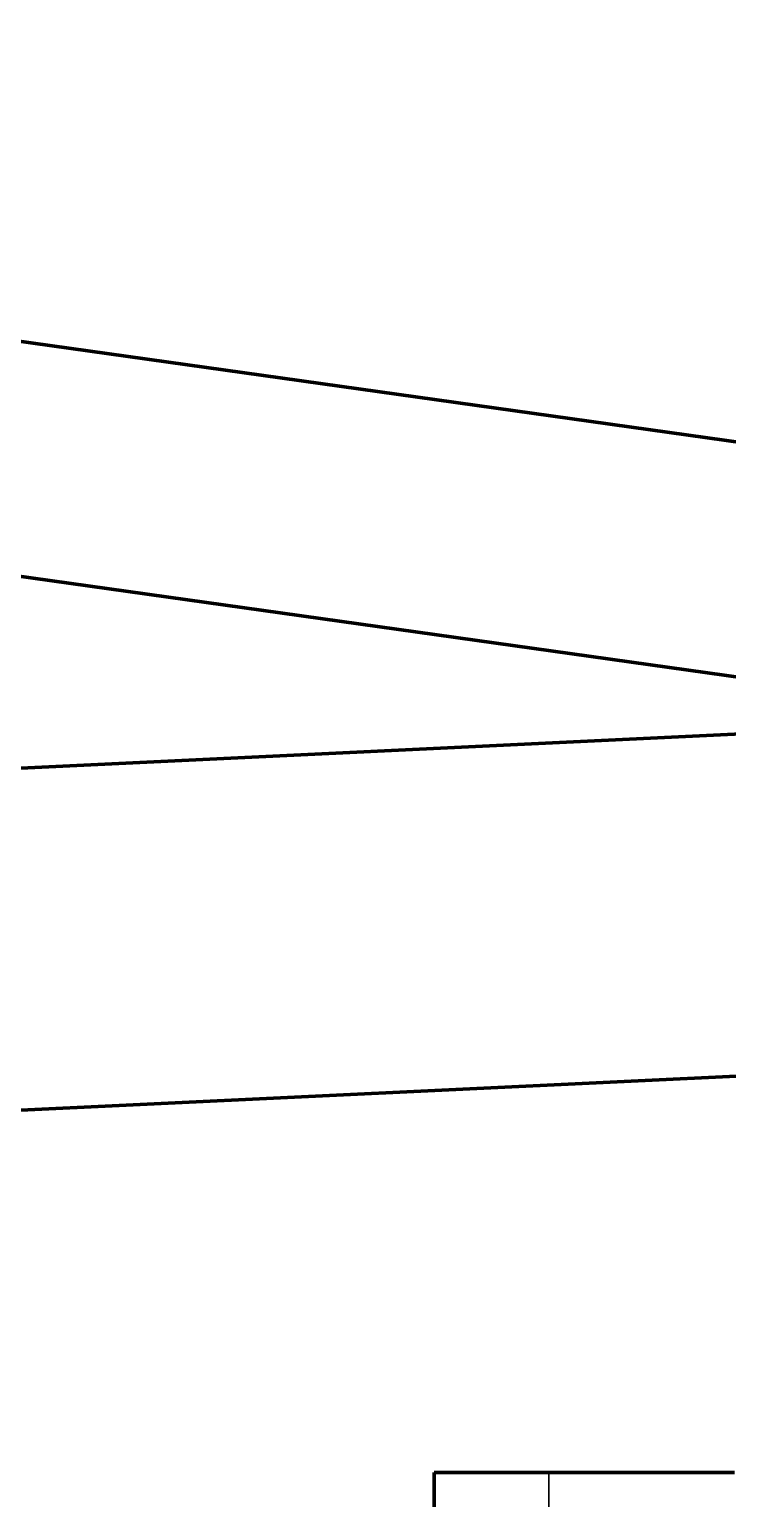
# Model space of a CAD drawing. Header units: millimetres. Extents: x 0 to 2382, y 0 to 420.
# Drawn here: x 282.48 to 287.28, y 314.76 to 324.86 of the extents above; entities that cross this region are included whole.
import ezdxf

# ---------------------------------------------------------------- set-up
doc = ezdxf.new("R2010")
doc.units = ezdxf.units.MM
doc.linetypes.add('IRAM-E-TRAZOS', pattern=[5, 4, -1])
for name, color, linetype, lineweight in [('01-VISIBLE', 7, 'CONTINUOUS', 70), ('02-OCULTA', 4, 'IRAM-E-TRAZOS', 35), ('08-FINA', 5, 'CONTINUOUS', 18)]:
    doc.layers.add(name, color=color, linetype=linetype, lineweight=lineweight)

msp = doc.modelspace()

# ---------------------------------------------------------------- linework, layer by layer
at = {"layer": '01-VISIBLE'}
for p, q in [((290.092, 321.638), (275.781, 323.649)), ((287.912, 320.329), (275.558, 322.065)), ((287.423, 320.02), (278.551, 319.598)), ((287.535, 317.673), (278.663, 317.251)), ((285.262, 313.738), (285.262, 314.938))]:
    msp.add_line(p, q, dxfattribs=at)
msp.add_lwpolyline([(285.262, 314.938), (285.313, 314.938), (285.363, 314.938), (285.414, 314.938), (285.464, 314.938), (285.514, 314.938), (285.565, 314.938), (285.615, 314.938), (285.666, 314.938), (285.716, 314.938), (285.766, 314.938), (285.817, 314.938), (285.867, 314.938), (285.918, 314.938), (285.968, 314.938), (286.018, 314.938), (286.069, 314.938), (286.119, 314.938), (286.169, 314.938), (286.22, 314.938), (286.27, 314.938), (286.321, 314.938), (286.371, 314.938), (286.421, 314.938), (286.472, 314.938), (286.522, 314.938), (286.573, 314.938), (286.623, 314.938), (286.673, 314.938), (286.724, 314.938), (286.774, 314.938), (286.824, 314.938), (286.875, 314.938), (286.925, 314.938), (286.976, 314.938), (287.026, 314.938), (287.076, 314.938), (287.127, 314.938), (287.177, 314.938), (287.228, 314.938), (287.278, 314.938), (287.328, 314.938)], dxfattribs=at)
at = {"layer": '02-OCULTA'}
for p, q in [((290.704, 321.552), (275.781, 323.649)), ((290.482, 319.968), (275.558, 322.065)), ((286.052, 313.738), (286.052, 314.938))]:
    msp.add_line(p, q, dxfattribs=at)
for points in [[(287.312, 314.938), (287.262, 314.938), (287.212, 314.938), (287.162, 314.938), (287.112, 314.938), (287.062, 314.938), (287.012, 314.938), (286.962, 314.938), (286.912, 314.938), (286.862, 314.938), (286.812, 314.938), (286.762, 314.938), (286.712, 314.938), (286.662, 314.938), (286.612, 314.938), (286.562, 314.938), (286.512, 314.938), (286.462, 314.938), (286.412, 314.938), (286.362, 314.938), (286.312, 314.938), (286.262, 314.938), (286.212, 314.938), (286.162, 314.938), (286.112, 314.938), (286.062, 314.938), (286.012, 314.938), (285.962, 314.938), (285.912, 314.938), (285.862, 314.938), (285.812, 314.938), (285.762, 314.938), (285.712, 314.938), (285.662, 314.938), (285.612, 314.938), (285.562, 314.938), (285.512, 314.938), (285.462, 314.938), (285.412, 314.938), (285.362, 314.938), (285.312, 314.938), (285.262, 314.938)], [(287.306, 314.938), (287.256, 314.938), (287.206, 314.938), (287.156, 314.938), (287.106, 314.938), (287.055, 314.938), (287.005, 314.938), (286.955, 314.938), (286.905, 314.938), (286.855, 314.938), (286.805, 314.938), (286.755, 314.938), (286.704, 314.938), (286.654, 314.938), (286.604, 314.938), (286.554, 314.938), (286.504, 314.938), (286.454, 314.938), (286.404, 314.938), (286.353, 314.938), (286.303, 314.938), (286.253, 314.938), (286.203, 314.938), (286.153, 314.938), (286.103, 314.938), (286.052, 314.938)], [(286.052, 314.938), (286.103, 314.938), (286.153, 314.938), (286.203, 314.938), (286.253, 314.938), (286.303, 314.938), (286.353, 314.938), (286.404, 314.938), (286.454, 314.938), (286.504, 314.938), (286.554, 314.938), (286.604, 314.938), (286.654, 314.938), (286.704, 314.938), (286.755, 314.938), (286.805, 314.938), (286.855, 314.938), (286.905, 314.938), (286.955, 314.938), (287.005, 314.938), (287.055, 314.938), (287.106, 314.938), (287.156, 314.938), (287.206, 314.938), (287.256, 314.938), (287.306, 314.938)]]:
    msp.add_lwpolyline(points, dxfattribs=at)
at = {"layer": '08-FINA'}
msp.add_circle((283.45, 318.8), 18.417, dxfattribs=at)

doc.saveas('drawing.dxf')
